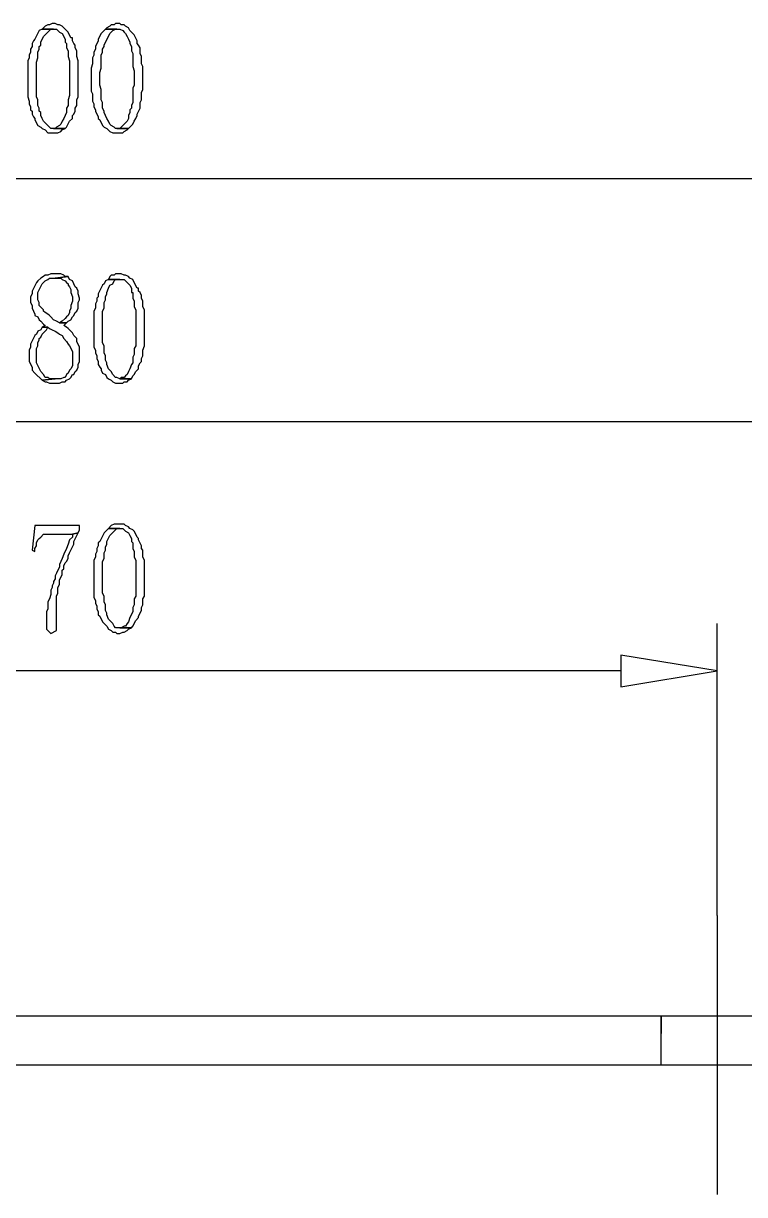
# Model space of a CAD drawing. Extents: x -15.4 to 0.8, y 0.3 to 11.8.
# Drawn here: x -9.625 to -9.208, y 10.353 to 11.031 of the extents above; entities that cross this region are included whole.
import ezdxf

# ---------------------------------------------------------------- set-up
doc = ezdxf.new("R2010")
doc.units = 0
doc.header["$MEASUREMENT"] = 0
doc.linetypes.add('AUSGEZOGEN', pattern=[0])
doc.layers.get('0').update_dxf_attribs({"linetype": 'AUSGEZOGEN'})

msp = doc.modelspace()

# ---------------------------------------------------------------- linework, layer by layer
for points in [[(-9.60795, 11.03106), (-9.60878, 11.03106), (-9.60878, 11.03106), (-9.61045, 11.03023), (-9.61045, 11.03023), (-9.61128, 11.03023), (-9.61128, 11.03023), (-9.61295, 11.0294), (-9.61295, 11.0294), (-9.61461, 11.02773), (-9.61461, 11.02773), (-9.60628, 11.02773), (-9.60628, 11.02773), (-9.60545, 11.0269), (-9.60545, 11.0269), (-9.60461, 11.02606), (-9.60461, 11.02606), (-9.60295, 11.02523), (-9.60295, 11.02523), (-9.60128, 11.0219), (-9.60128, 11.0219), (-9.60128, 11.02023), (-9.60128, 11.02023), (-9.60045, 11.0194), (-9.60045, 11.0194), (-9.60045, 11.0169), (-9.60045, 11.0169), (-9.59961, 11.01523), (-9.59961, 11.01523), (-9.59961, 11.0119), (-9.59961, 11.0119), (-9.59878, 11.0094), (-9.59878, 11.0094), (-9.59878, 10.9894), (-9.59878, 10.9894), (-9.59961, 10.9869), (-9.59961, 10.9869), (-9.59961, 10.98356), (-9.59961, 10.98356), (-9.60045, 10.9819), (-9.60045, 10.9819), (-9.60045, 10.9794), (-9.60045, 10.9794), (-9.60211, 10.97606), (-9.60211, 10.97606), (-9.60295, 10.9744), (-9.60295, 10.9744), (-9.60378, 10.97273), (-9.60378, 10.97273), (-9.60461, 10.9719), (-9.60461, 10.9719), (-9.60628, 10.97106), (-9.60628, 10.97106), (-9.60711, 10.97023), (-9.60711, 10.97023), (-9.60795, 10.97023), (-9.60795, 10.97023), (-9.60128, 10.97023), (-9.60128, 10.97023), (-9.60045, 10.97106), (-9.60045, 10.97106), (-9.59878, 10.9744), (-9.59878, 10.9744), (-9.59711, 10.97606), (-9.59711, 10.97606), (-9.59711, 10.97773), (-9.59711, 10.97773), (-9.59628, 10.97856), (-9.59628, 10.97856), (-9.59545, 10.98023), (-9.59545, 10.98023), (-9.59545, 10.9819), (-9.59545, 10.9819), (-9.59461, 10.98356), (-9.59461, 10.98356), (-9.59461, 10.9869), (-9.59461, 10.9869), (-9.59378, 10.98856), (-9.59378, 10.98856), (-9.59378, 11.0094), (-9.59378, 11.0094), (-9.59461, 11.0119), (-9.59461, 11.0119), (-9.59461, 11.01523), (-9.59461, 11.01523), (-9.59545, 11.0169), (-9.59545, 11.0169), (-9.59545, 11.01856), (-9.59545, 11.01856), (-9.59628, 11.0194), (-9.59628, 11.0194), (-9.59711, 11.02106), (-9.59711, 11.02106), (-9.59711, 11.02273), (-9.59711, 11.02273), (-9.59795, 11.02273), (-9.59795, 11.02273), (-9.59961, 11.02606), (-9.59961, 11.02606), (-9.60045, 11.0269), (-9.60045, 11.0269), (-9.60211, 11.02856), (-9.60211, 11.02856), (-9.60295, 11.0294), (-9.60295, 11.0294), (-9.60461, 11.03023), (-9.60461, 11.03023), (-9.60545, 11.03023), (-9.60545, 11.03023), (-9.60711, 11.03106), (-9.60795, 11.03106)], [(-9.57128, 11.03106), (-9.57211, 11.03106), (-9.57211, 11.03106), (-9.57295, 11.03023), (-9.57295, 11.03023), (-9.57461, 11.03023), (-9.57461, 11.03023), (-9.57545, 11.0294), (-9.57545, 11.0294), (-9.57711, 11.02856), (-9.57711, 11.02856), (-9.57795, 11.02773), (-9.57795, 11.02773), (-9.56961, 11.02773), (-9.56961, 11.02773), (-9.56795, 11.0269), (-9.56795, 11.0269), (-9.56711, 11.02606), (-9.56711, 11.02606), (-9.56628, 11.02523), (-9.56628, 11.02523), (-9.56545, 11.02356), (-9.56545, 11.02356), (-9.56461, 11.0219), (-9.56461, 11.0219), (-9.56378, 11.02023), (-9.56378, 11.02023), (-9.56378, 11.0194), (-9.56378, 11.0194), (-9.56295, 11.01773), (-9.56295, 11.01773), (-9.56295, 11.01523), (-9.56295, 11.01523), (-9.56211, 11.01356), (-9.56211, 11.01356), (-9.56211, 11.00606), (-9.56211, 11.00606), (-9.56128, 11.00356), (-9.56128, 11.00356), (-9.56128, 10.99523), (-9.56128, 10.99523), (-9.56211, 10.99356), (-9.56211, 10.99356), (-9.56211, 10.98523), (-9.56211, 10.98523), (-9.56295, 10.98356), (-9.56295, 10.98356), (-9.56295, 10.9819), (-9.56295, 10.9819), (-9.56378, 10.98106), (-9.56378, 10.98106), (-9.56378, 10.9794), (-9.56378, 10.9794), (-9.56461, 10.97773), (-9.56461, 10.97773), (-9.56461, 10.97606), (-9.56461, 10.97606), (-9.56545, 10.9744), (-9.56545, 10.9744), (-9.56711, 10.97273), (-9.56711, 10.97273), (-9.56795, 10.9719), (-9.56795, 10.9719), (-9.56878, 10.97106), (-9.56878, 10.97106), (-9.56961, 10.97023), (-9.56961, 10.97023), (-9.57128, 10.97023), (-9.57128, 10.97023), (-9.56461, 10.97023), (-9.56461, 10.97023), (-9.56378, 10.97106), (-9.56378, 10.97106), (-9.56211, 10.97273), (-9.56211, 10.97273), (-9.56128, 10.9744), (-9.56128, 10.9744), (-9.56045, 10.97606), (-9.56045, 10.97606), (-9.55961, 10.97773), (-9.55961, 10.97773), (-9.55961, 10.97856), (-9.55961, 10.97856), (-9.55795, 10.9819), (-9.55795, 10.9819), (-9.55795, 10.98523), (-9.55795, 10.98523), (-9.55711, 10.9869), (-9.55711, 10.9869), (-9.55711, 10.99106), (-9.55711, 10.99106), (-9.55628, 10.99273), (-9.55628, 10.99273), (-9.55628, 11.00606), (-9.55628, 11.00606), (-9.55711, 11.00773), (-9.55711, 11.00773), (-9.55711, 11.0119), (-9.55711, 11.0119), (-9.55795, 11.01356), (-9.55795, 11.01356), (-9.55795, 11.0169), (-9.55795, 11.0169), (-9.55878, 11.01856), (-9.55878, 11.01856), (-9.55961, 11.0194), (-9.55961, 11.0194), (-9.55961, 11.02106), (-9.55961, 11.02106), (-9.56128, 11.0244), (-9.56128, 11.0244), (-9.56295, 11.02606), (-9.56295, 11.02606), (-9.56378, 11.0269), (-9.56378, 11.0269), (-9.56461, 11.02856), (-9.56461, 11.02856), (-9.56628, 11.0294), (-9.56628, 11.0294), (-9.56711, 11.03023), (-9.56711, 11.03023), (-9.56878, 11.03023), (-9.56878, 11.03023), (-9.56961, 11.03106), (-9.57128, 11.03106)], [(-9.61461, 11.02773), (-9.61628, 11.0269), (-9.61628, 11.0269), (-9.61878, 11.0219), (-9.61878, 11.0219), (-9.61961, 11.02106), (-9.61961, 11.02106), (-9.62045, 11.0194), (-9.62045, 11.0194), (-9.62045, 11.01773), (-9.62045, 11.01773), (-9.62128, 11.01606), (-9.62128, 11.01606), (-9.62128, 11.0144), (-9.62128, 11.0144), (-9.62211, 11.01273), (-9.62211, 11.01273), (-9.62211, 11.01106), (-9.62211, 11.01106), (-9.62295, 11.0094), (-9.62295, 11.0094), (-9.62295, 10.98856), (-9.62295, 10.98856), (-9.62211, 10.98606), (-9.62211, 10.98606), (-9.62211, 10.9844), (-9.62211, 10.9844), (-9.62128, 10.98273), (-9.62128, 10.98273), (-9.62128, 10.98106), (-9.62128, 10.98106), (-9.62045, 10.98023), (-9.62045, 10.98023), (-9.62045, 10.97856), (-9.62045, 10.97856), (-9.61961, 10.9769), (-9.61961, 10.9769), (-9.61878, 10.97606), (-9.61878, 10.97606), (-9.61878, 10.97523), (-9.61878, 10.97523), (-9.61711, 10.9719), (-9.61711, 10.9719), (-9.61545, 10.97106), (-9.61545, 10.97106), (-9.61461, 10.97023), (-9.61461, 10.97023), (-9.61295, 10.9694), (-9.61295, 10.9694), (-9.61128, 10.96773), (-9.61128, 10.96773), (-9.60545, 10.96773), (-9.60545, 10.96773), (-9.60378, 10.96856), (-9.60378, 10.96856), (-9.60295, 10.9694), (-9.60295, 10.9694), (-9.60128, 10.97023), (-9.60128, 10.97023), (-9.60961, 10.97023), (-9.60961, 10.97023), (-9.61045, 10.97106), (-9.61045, 10.97106), (-9.61128, 10.9719), (-9.61128, 10.9719), (-9.61378, 10.9744), (-9.61378, 10.9744), (-9.61461, 10.97606), (-9.61461, 10.97606), (-9.61545, 10.97773), (-9.61545, 10.97773), (-9.61545, 10.9794), (-9.61545, 10.9794), (-9.61628, 10.98023), (-9.61628, 10.98023), (-9.61628, 10.9819), (-9.61628, 10.9819), (-9.61711, 10.98356), (-9.61711, 10.98356), (-9.61711, 10.9869), (-9.61711, 10.9869), (-9.61795, 10.98856), (-9.61795, 10.98856), (-9.61795, 11.00856), (-9.61795, 11.00856), (-9.61711, 11.01106), (-9.61711, 11.01106), (-9.61711, 11.0144), (-9.61711, 11.0144), (-9.61628, 11.01606), (-9.61628, 11.01606), (-9.61628, 11.01773), (-9.61628, 11.01773), (-9.61545, 11.01856), (-9.61545, 11.01856), (-9.61545, 11.02023), (-9.61545, 11.02023), (-9.61378, 11.02356), (-9.61378, 11.02356), (-9.61211, 11.02523), (-9.61211, 11.02523), (-9.61128, 11.02606), (-9.61128, 11.02606), (-9.61045, 11.0269), (-9.61045, 11.0269), (-9.60961, 11.02773), (-9.60961, 11.02773), (-9.60795, 11.02773), (-9.61461, 11.02773)], [(-9.57795, 11.02773), (-9.57878, 11.0269), (-9.57878, 11.0269), (-9.58045, 11.02523), (-9.58045, 11.02523), (-9.58211, 11.0219), (-9.58211, 11.0219), (-9.58211, 11.02106), (-9.58211, 11.02106), (-9.58378, 11.01773), (-9.58378, 11.01773), (-9.58378, 11.01606), (-9.58378, 11.01606), (-9.58461, 11.0144), (-9.58461, 11.0144), (-9.58461, 11.01273), (-9.58461, 11.01273), (-9.58545, 11.01106), (-9.58545, 11.01106), (-9.58545, 11.00773), (-9.58545, 11.00773), (-9.58628, 11.00523), (-9.58628, 11.00523), (-9.58628, 10.9919), (-9.58628, 10.9919), (-9.58545, 10.99023), (-9.58545, 10.99023), (-9.58545, 10.98606), (-9.58545, 10.98606), (-9.58461, 10.9844), (-9.58461, 10.9844), (-9.58461, 10.98273), (-9.58461, 10.98273), (-9.58378, 10.98106), (-9.58378, 10.98106), (-9.58378, 10.98023), (-9.58378, 10.98023), (-9.58211, 10.9769), (-9.58211, 10.9769), (-9.58211, 10.97606), (-9.58211, 10.97606), (-9.58128, 10.97523), (-9.58128, 10.97523), (-9.57961, 10.9719), (-9.57961, 10.9719), (-9.57878, 10.97106), (-9.57878, 10.97106), (-9.57711, 10.97023), (-9.57711, 10.97023), (-9.57545, 10.96856), (-9.57545, 10.96856), (-9.57378, 10.96773), (-9.57378, 10.96773), (-9.56795, 10.96773), (-9.56795, 10.96773), (-9.56711, 10.96856), (-9.56711, 10.96856), (-9.56545, 10.9694), (-9.56545, 10.9694), (-9.56461, 10.97023), (-9.56461, 10.97023), (-9.57211, 10.97023), (-9.57211, 10.97023), (-9.57295, 10.97106), (-9.57295, 10.97106), (-9.57461, 10.9719), (-9.57461, 10.9719), (-9.57545, 10.97273), (-9.57545, 10.97273), (-9.57628, 10.9744), (-9.57628, 10.9744), (-9.57711, 10.97606), (-9.57711, 10.97606), (-9.57878, 10.9794), (-9.57878, 10.9794), (-9.57878, 10.98023), (-9.57878, 10.98023), (-9.57961, 10.9819), (-9.57961, 10.9819), (-9.57961, 10.98523), (-9.57961, 10.98523), (-9.58045, 10.9869), (-9.58045, 10.9869), (-9.58045, 10.99273), (-9.58045, 10.99273), (-9.58128, 10.99523), (-9.58128, 10.99523), (-9.58128, 11.00273), (-9.58128, 11.00273), (-9.58045, 11.00523), (-9.58045, 11.00523), (-9.58045, 11.01273), (-9.58045, 11.01273), (-9.57961, 11.0144), (-9.57961, 11.0144), (-9.57961, 11.01606), (-9.57961, 11.01606), (-9.57878, 11.01773), (-9.57878, 11.01773), (-9.57878, 11.01856), (-9.57878, 11.01856), (-9.57545, 11.02523), (-9.57545, 11.02523), (-9.57461, 11.02606), (-9.57461, 11.02606), (-9.57378, 11.0269), (-9.57378, 11.0269), (-9.57211, 11.02773), (-9.57211, 11.02773), (-9.57128, 11.02773), (-9.57795, 11.02773)], [(-9.13795, 10.94106), (-10.17045, 10.94106)], [(-9.60711, 10.88606), (-9.60961, 10.88606), (-9.60961, 10.88606), (-9.61128, 10.88523), (-9.61128, 10.88523), (-9.61295, 10.88523), (-9.61295, 10.88523), (-9.61378, 10.8844), (-9.61378, 10.8844), (-9.61545, 10.88356), (-9.61545, 10.88356), (-9.61711, 10.8819), (-9.61711, 10.8819), (-9.61795, 10.88106), (-9.61795, 10.88106), (-9.62045, 10.87606), (-9.62045, 10.87606), (-9.62045, 10.8744), (-9.62045, 10.8744), (-9.62128, 10.87273), (-9.62128, 10.87273), (-9.62128, 10.8694), (-9.62128, 10.8694), (-9.62045, 10.86773), (-9.62045, 10.86773), (-9.62045, 10.86606), (-9.62045, 10.86606), (-9.61878, 10.86273), (-9.61878, 10.86273), (-9.61878, 10.8619), (-9.61878, 10.8619), (-9.61711, 10.86106), (-9.61711, 10.86106), (-9.61628, 10.8594), (-9.61628, 10.8594), (-9.61545, 10.85856), (-9.61545, 10.85856), (-9.61378, 10.8569), (-9.61378, 10.8569), (-9.61295, 10.85606), (-9.61295, 10.85606), (-9.61461, 10.85523), (-9.61461, 10.85523), (-9.61128, 10.85523), (-9.61128, 10.85523), (-9.61045, 10.8544), (-9.61045, 10.8544), (-9.60878, 10.85356), (-9.60878, 10.85356), (-9.60711, 10.85273), (-9.60711, 10.85273), (-9.60545, 10.8519), (-9.60545, 10.8519), (-9.60461, 10.85106), (-9.60461, 10.85106), (-9.60295, 10.85023), (-9.60295, 10.85023), (-9.60211, 10.84856), (-9.60211, 10.84856), (-9.60045, 10.8469), (-9.60045, 10.8469), (-9.59961, 10.84523), (-9.59961, 10.84523), (-9.59878, 10.8444), (-9.59878, 10.8444), (-9.59711, 10.84106), (-9.59711, 10.84106), (-9.59711, 10.83273), (-9.59711, 10.83273), (-9.59795, 10.83106), (-9.59795, 10.83106), (-9.59878, 10.83023), (-9.59878, 10.83023), (-9.59961, 10.82856), (-9.59961, 10.82856), (-9.60045, 10.82773), (-9.60045, 10.82773), (-9.60128, 10.82606), (-9.60128, 10.82606), (-9.60211, 10.82606), (-9.60211, 10.82606), (-9.60378, 10.82523), (-9.60378, 10.82523), (-9.60711, 10.82523), (-9.60711, 10.82523), (-9.61461, 10.8244), (-9.61461, 10.8244), (-9.61295, 10.82356), (-9.61295, 10.82356), (-9.61211, 10.82356), (-9.61211, 10.82356), (-9.61045, 10.82273), (-9.61045, 10.82273), (-9.60461, 10.82273), (-9.60461, 10.82273), (-9.60295, 10.82356), (-9.60295, 10.82356), (-9.60128, 10.82356), (-9.60128, 10.82356), (-9.60045, 10.8244), (-9.60045, 10.8244), (-9.59878, 10.82523), (-9.59878, 10.82523), (-9.59795, 10.82606), (-9.59795, 10.82606), (-9.59711, 10.82773), (-9.59711, 10.82773), (-9.59628, 10.82773), (-9.59628, 10.82773), (-9.59545, 10.8294), (-9.59545, 10.8294), (-9.59461, 10.83023), (-9.59461, 10.83023), (-9.59378, 10.8319), (-9.59378, 10.8319), (-9.59378, 10.83356), (-9.59378, 10.83356), (-9.59295, 10.83523), (-9.59295, 10.83523), (-9.59295, 10.84356), (-9.59295, 10.84356), (-9.59461, 10.8469), (-9.59461, 10.8469), (-9.59461, 10.84856), (-9.59461, 10.84856), (-9.59628, 10.85023), (-9.59628, 10.85023), (-9.59711, 10.8519), (-9.59711, 10.8519), (-9.59795, 10.85273), (-9.59795, 10.85273), (-9.59961, 10.8544), (-9.59961, 10.8544), (-9.60045, 10.85523), (-9.60045, 10.85523), (-9.60211, 10.85606), (-9.60211, 10.85606), (-9.60045, 10.85773), (-9.60045, 10.85773), (-9.60461, 10.85773), (-9.60461, 10.85773), (-9.60628, 10.85856), (-9.60628, 10.85856), (-9.60795, 10.8594), (-9.60795, 10.8594), (-9.60961, 10.86106), (-9.60961, 10.86106), (-9.61045, 10.8619), (-9.61045, 10.8619), (-9.61128, 10.86273), (-9.61128, 10.86273), (-9.61295, 10.86356), (-9.61295, 10.86356), (-9.61378, 10.8644), (-9.61378, 10.8644), (-9.61378, 10.86523), (-9.61378, 10.86523), (-9.61628, 10.86773), (-9.61628, 10.86773), (-9.61628, 10.8694), (-9.61628, 10.8694), (-9.61711, 10.87106), (-9.61711, 10.87106), (-9.61711, 10.87523), (-9.61711, 10.87523), (-9.61461, 10.88023), (-9.61461, 10.88023), (-9.61378, 10.88106), (-9.61378, 10.88106), (-9.61295, 10.8819), (-9.61295, 10.8819), (-9.61128, 10.88273), (-9.61128, 10.88273), (-9.61045, 10.88356), (-9.61045, 10.88356), (-9.60711, 10.88356), (-9.60711, 10.88356), (-9.59961, 10.8844), (-9.59961, 10.8844), (-9.60128, 10.8844), (-9.60128, 10.8844), (-9.60211, 10.88523), (-9.60211, 10.88523), (-9.60378, 10.88606), (-9.60378, 10.88606), (-9.60545, 10.88606), (-9.60711, 10.88606)], [(-9.59961, 10.8844), (-9.60711, 10.88356), (-9.60711, 10.88356), (-9.60378, 10.88356), (-9.60378, 10.88356), (-9.60295, 10.88273), (-9.60295, 10.88273), (-9.60128, 10.8819), (-9.60128, 10.8819), (-9.60045, 10.88106), (-9.60045, 10.88106), (-9.59961, 10.88023), (-9.59961, 10.88023), (-9.59961, 10.8794), (-9.59961, 10.8794), (-9.59878, 10.87856), (-9.59878, 10.87856), (-9.59795, 10.8769), (-9.59795, 10.8769), (-9.59795, 10.87523), (-9.59795, 10.87523), (-9.59711, 10.87273), (-9.59711, 10.87273), (-9.59711, 10.87023), (-9.59711, 10.87023), (-9.59795, 10.86773), (-9.59795, 10.86773), (-9.59795, 10.86606), (-9.59795, 10.86606), (-9.59878, 10.8644), (-9.59878, 10.8644), (-9.59878, 10.86356), (-9.59878, 10.86356), (-9.59961, 10.8619), (-9.59961, 10.8619), (-9.60045, 10.86106), (-9.60045, 10.86106), (-9.60128, 10.86023), (-9.60128, 10.86023), (-9.60295, 10.85856), (-9.60295, 10.85856), (-9.60461, 10.85773), (-9.60461, 10.85773), (-9.60045, 10.85773), (-9.60045, 10.85773), (-9.59961, 10.85856), (-9.59961, 10.85856), (-9.59795, 10.8594), (-9.59795, 10.8594), (-9.59711, 10.86106), (-9.59711, 10.86106), (-9.59628, 10.8619), (-9.59628, 10.8619), (-9.59545, 10.86356), (-9.59545, 10.86356), (-9.59461, 10.8644), (-9.59461, 10.8644), (-9.59378, 10.86606), (-9.59378, 10.86606), (-9.59378, 10.8694), (-9.59378, 10.8694), (-9.59295, 10.87106), (-9.59295, 10.87106), (-9.59295, 10.8719), (-9.59295, 10.8719), (-9.59378, 10.8744), (-9.59378, 10.8744), (-9.59378, 10.87606), (-9.59378, 10.87606), (-9.59461, 10.87773), (-9.59461, 10.87773), (-9.59545, 10.87856), (-9.59545, 10.87856), (-9.59711, 10.8819), (-9.59711, 10.8819), (-9.59878, 10.88273), (-9.59961, 10.8844)], [(-9.57628, 10.88273), (-9.57795, 10.8819), (-9.57795, 10.8819), (-9.57878, 10.88023), (-9.57878, 10.88023), (-9.57961, 10.8794), (-9.57961, 10.8794), (-9.58211, 10.8744), (-9.58211, 10.8744), (-9.58211, 10.87273), (-9.58211, 10.87273), (-9.58295, 10.8719), (-9.58295, 10.8719), (-9.58295, 10.87023), (-9.58295, 10.87023), (-9.58378, 10.86856), (-9.58378, 10.86856), (-9.58378, 10.86606), (-9.58378, 10.86606), (-9.58461, 10.8644), (-9.58461, 10.8644), (-9.58461, 10.84356), (-9.58461, 10.84356), (-9.58378, 10.8419), (-9.58378, 10.8419), (-9.58378, 10.84023), (-9.58378, 10.84023), (-9.58295, 10.83856), (-9.58295, 10.83856), (-9.58295, 10.8369), (-9.58295, 10.8369), (-9.58211, 10.83523), (-9.58211, 10.83523), (-9.58211, 10.83356), (-9.58211, 10.83356), (-9.58128, 10.8319), (-9.58128, 10.8319), (-9.58045, 10.83106), (-9.58045, 10.83106), (-9.58045, 10.83023), (-9.58045, 10.83023), (-9.57961, 10.82856), (-9.57961, 10.82856), (-9.57795, 10.82773), (-9.57795, 10.82773), (-9.57711, 10.82606), (-9.57711, 10.82606), (-9.57628, 10.82523), (-9.57628, 10.82523), (-9.57461, 10.8244), (-9.57461, 10.8244), (-9.57378, 10.82356), (-9.57378, 10.82356), (-9.57211, 10.82273), (-9.57211, 10.82273), (-9.56795, 10.82273), (-9.56795, 10.82273), (-9.56711, 10.82356), (-9.56711, 10.82356), (-9.56545, 10.82356), (-9.56545, 10.82356), (-9.56461, 10.8244), (-9.56461, 10.8244), (-9.56295, 10.82523), (-9.56295, 10.82523), (-9.56961, 10.82523), (-9.56961, 10.82523), (-9.57128, 10.82606), (-9.57128, 10.82606), (-9.57211, 10.82606), (-9.57211, 10.82606), (-9.57378, 10.82773), (-9.57378, 10.82773), (-9.57461, 10.8294), (-9.57461, 10.8294), (-9.57628, 10.83106), (-9.57628, 10.83106), (-9.57711, 10.83356), (-9.57711, 10.83356), (-9.57711, 10.8344), (-9.57711, 10.8344), (-9.57795, 10.83606), (-9.57795, 10.83606), (-9.57795, 10.83856), (-9.57795, 10.83856), (-9.57878, 10.84023), (-9.57878, 10.84023), (-9.57878, 10.8444), (-9.57878, 10.8444), (-9.57961, 10.84606), (-9.57961, 10.84606), (-9.57961, 10.8644), (-9.57961, 10.8644), (-9.57878, 10.86606), (-9.57878, 10.86606), (-9.57878, 10.8694), (-9.57878, 10.8694), (-9.57795, 10.87106), (-9.57795, 10.87106), (-9.57795, 10.87273), (-9.57795, 10.87273), (-9.57711, 10.8744), (-9.57711, 10.8744), (-9.57711, 10.87523), (-9.57711, 10.87523), (-9.57628, 10.87773), (-9.57628, 10.87773), (-9.57545, 10.8794), (-9.57545, 10.8794), (-9.57378, 10.88023), (-9.57378, 10.88023), (-9.57295, 10.8819), (-9.57295, 10.8819), (-9.57211, 10.88273), (-9.57211, 10.88273), (-9.56961, 10.88273), (-9.57628, 10.88273)], [(-9.56961, 10.88606), (-9.57211, 10.88606), (-9.57211, 10.88606), (-9.57295, 10.88523), (-9.57295, 10.88523), (-9.57461, 10.88523), (-9.57461, 10.88523), (-9.57545, 10.8844), (-9.57545, 10.8844), (-9.57628, 10.88273), (-9.57628, 10.88273), (-9.56711, 10.88273), (-9.56711, 10.88273), (-9.56628, 10.8819), (-9.56628, 10.8819), (-9.56378, 10.8794), (-9.56378, 10.8794), (-9.56295, 10.87773), (-9.56295, 10.87773), (-9.56295, 10.87523), (-9.56295, 10.87523), (-9.56211, 10.87523), (-9.56211, 10.87523), (-9.56211, 10.8719), (-9.56211, 10.8719), (-9.56128, 10.87023), (-9.56128, 10.87023), (-9.56128, 10.8669), (-9.56128, 10.8669), (-9.56045, 10.86523), (-9.56045, 10.86523), (-9.56045, 10.8444), (-9.56045, 10.8444), (-9.56128, 10.84273), (-9.56128, 10.84273), (-9.56128, 10.8394), (-9.56128, 10.8394), (-9.56211, 10.83773), (-9.56211, 10.83773), (-9.56211, 10.8344), (-9.56211, 10.8344), (-9.56295, 10.83356), (-9.56295, 10.83356), (-9.56378, 10.83106), (-9.56378, 10.83106), (-9.56461, 10.8294), (-9.56461, 10.8294), (-9.56545, 10.82773), (-9.56545, 10.82773), (-9.56628, 10.8269), (-9.56628, 10.8269), (-9.56711, 10.82606), (-9.56711, 10.82606), (-9.56878, 10.82606), (-9.56878, 10.82606), (-9.56961, 10.82523), (-9.56961, 10.82523), (-9.56295, 10.82523), (-9.56295, 10.82523), (-9.56211, 10.8269), (-9.56211, 10.8269), (-9.56128, 10.82773), (-9.56128, 10.82773), (-9.56045, 10.8294), (-9.56045, 10.8294), (-9.55878, 10.83106), (-9.55878, 10.83106), (-9.55878, 10.83273), (-9.55878, 10.83273), (-9.55795, 10.8344), (-9.55795, 10.8344), (-9.55711, 10.83523), (-9.55711, 10.83523), (-9.55711, 10.8369), (-9.55711, 10.8369), (-9.55628, 10.83856), (-9.55628, 10.83856), (-9.55628, 10.8419), (-9.55628, 10.8419), (-9.55545, 10.8444), (-9.55545, 10.8444), (-9.55545, 10.86523), (-9.55545, 10.86523), (-9.55628, 10.8669), (-9.55628, 10.8669), (-9.55628, 10.87023), (-9.55628, 10.87023), (-9.55711, 10.8719), (-9.55711, 10.8719), (-9.55711, 10.87356), (-9.55711, 10.87356), (-9.55795, 10.87523), (-9.55795, 10.87523), (-9.55878, 10.87606), (-9.55878, 10.87606), (-9.55878, 10.87773), (-9.55878, 10.87773), (-9.55961, 10.87773), (-9.55961, 10.87773), (-9.56128, 10.88106), (-9.56128, 10.88106), (-9.56211, 10.88273), (-9.56211, 10.88273), (-9.56378, 10.88356), (-9.56378, 10.88356), (-9.56461, 10.8844), (-9.56461, 10.8844), (-9.56628, 10.88523), (-9.56628, 10.88523), (-9.56711, 10.88523), (-9.56711, 10.88523), (-9.56878, 10.88606), (-9.56961, 10.88606)], [(-9.61461, 10.85523), (-9.61545, 10.85356), (-9.61545, 10.85356), (-9.61711, 10.85273), (-9.61711, 10.85273), (-9.61795, 10.85106), (-9.61795, 10.85106), (-9.61878, 10.85023), (-9.61878, 10.85023), (-9.62128, 10.84523), (-9.62128, 10.84523), (-9.62128, 10.84356), (-9.62128, 10.84356), (-9.62211, 10.8419), (-9.62211, 10.8419), (-9.62211, 10.83523), (-9.62211, 10.83523), (-9.62045, 10.8319), (-9.62045, 10.8319), (-9.62045, 10.83023), (-9.62045, 10.83023), (-9.61878, 10.82856), (-9.61878, 10.82856), (-9.61461, 10.8244), (-9.61461, 10.8244), (-9.60711, 10.82523), (-9.60711, 10.82523), (-9.61045, 10.82523), (-9.61045, 10.82523), (-9.61128, 10.82606), (-9.61128, 10.82606), (-9.61295, 10.82606), (-9.61295, 10.82606), (-9.61378, 10.82773), (-9.61378, 10.82773), (-9.61545, 10.8294), (-9.61545, 10.8294), (-9.61795, 10.8344), (-9.61795, 10.8344), (-9.61795, 10.84273), (-9.61795, 10.84273), (-9.61711, 10.8444), (-9.61711, 10.8444), (-9.61711, 10.84606), (-9.61711, 10.84606), (-9.61628, 10.84773), (-9.61628, 10.84773), (-9.61628, 10.84856), (-9.61628, 10.84856), (-9.61545, 10.8494), (-9.61545, 10.8494), (-9.61461, 10.85106), (-9.61461, 10.85106), (-9.61295, 10.85273), (-9.61295, 10.85273), (-9.61211, 10.85356), (-9.61211, 10.85356), (-9.61128, 10.85523), (-9.61461, 10.85523)], [(-9.16545, 10.80023), (-10.14295, 10.80023)], [(-9.59295, 10.74023), (-9.61878, 10.74023), (-9.61878, 10.74023), (-9.62045, 10.72606), (-9.62045, 10.72606), (-9.61878, 10.72523), (-9.61878, 10.72523), (-9.61878, 10.7269), (-9.61878, 10.7269), (-9.61795, 10.72856), (-9.61795, 10.72856), (-9.61795, 10.73023), (-9.61795, 10.73023), (-9.61711, 10.7319), (-9.61711, 10.7319), (-9.61628, 10.73273), (-9.61628, 10.73273), (-9.61545, 10.73356), (-9.61545, 10.73356), (-9.61378, 10.73523), (-9.61378, 10.73523), (-9.59711, 10.73523), (-9.59711, 10.73523), (-9.59378, 10.73606), (-9.59378, 10.73606), (-9.59295, 10.73773), (-9.59295, 10.74023)], [(-9.57628, 10.73856), (-9.57878, 10.73606), (-9.57878, 10.73606), (-9.58128, 10.73106), (-9.58128, 10.73106), (-9.58211, 10.73023), (-9.58211, 10.73023), (-9.58211, 10.72856), (-9.58211, 10.72856), (-9.58295, 10.7269), (-9.58295, 10.7269), (-9.58295, 10.72523), (-9.58295, 10.72523), (-9.58378, 10.72356), (-9.58378, 10.72356), (-9.58378, 10.7219), (-9.58378, 10.7219), (-9.58461, 10.72023), (-9.58461, 10.72023), (-9.58461, 10.69856), (-9.58461, 10.69856), (-9.58378, 10.6969), (-9.58378, 10.6969), (-9.58378, 10.69523), (-9.58378, 10.69523), (-9.58295, 10.69356), (-9.58295, 10.69356), (-9.58295, 10.6919), (-9.58295, 10.6919), (-9.58211, 10.69023), (-9.58211, 10.69023), (-9.58211, 10.68856), (-9.58211, 10.68856), (-9.58128, 10.68773), (-9.58128, 10.68773), (-9.57961, 10.6844), (-9.57961, 10.6844), (-9.57795, 10.68273), (-9.57795, 10.68273), (-9.57711, 10.6819), (-9.57711, 10.6819), (-9.57628, 10.68023), (-9.57628, 10.68023), (-9.57461, 10.6794), (-9.57461, 10.6794), (-9.57378, 10.67856), (-9.57378, 10.67856), (-9.57211, 10.67856), (-9.57211, 10.67856), (-9.57128, 10.67773), (-9.57128, 10.67773), (-9.56961, 10.67773), (-9.56961, 10.67773), (-9.56795, 10.67856), (-9.56795, 10.67856), (-9.56711, 10.67856), (-9.56711, 10.67856), (-9.56545, 10.6794), (-9.56545, 10.6794), (-9.56461, 10.68023), (-9.56461, 10.68023), (-9.56295, 10.68106), (-9.56295, 10.68106), (-9.57211, 10.68106), (-9.57211, 10.68106), (-9.57295, 10.6819), (-9.57295, 10.6819), (-9.57378, 10.68356), (-9.57378, 10.68356), (-9.57461, 10.6844), (-9.57461, 10.6844), (-9.57628, 10.68606), (-9.57628, 10.68606), (-9.57711, 10.68856), (-9.57711, 10.68856), (-9.57711, 10.6894), (-9.57711, 10.6894), (-9.57795, 10.69106), (-9.57795, 10.69106), (-9.57795, 10.6944), (-9.57795, 10.6944), (-9.57878, 10.69606), (-9.57878, 10.69606), (-9.57878, 10.6994), (-9.57878, 10.6994), (-9.57961, 10.70106), (-9.57961, 10.70106), (-9.57961, 10.7194), (-9.57961, 10.7194), (-9.57878, 10.72106), (-9.57878, 10.72106), (-9.57878, 10.7244), (-9.57878, 10.7244), (-9.57795, 10.72606), (-9.57795, 10.72606), (-9.57795, 10.72773), (-9.57795, 10.72773), (-9.57711, 10.7294), (-9.57711, 10.7294), (-9.57711, 10.73106), (-9.57711, 10.73106), (-9.57545, 10.7344), (-9.57545, 10.7344), (-9.57128, 10.73856), (-9.57128, 10.73856), (-9.56961, 10.73856), (-9.57628, 10.73856)], [(-9.56961, 10.74106), (-9.57295, 10.74106), (-9.57295, 10.74106), (-9.57461, 10.74023), (-9.57461, 10.74023), (-9.57628, 10.73856), (-9.57628, 10.73856), (-9.56795, 10.73856), (-9.56795, 10.73856), (-9.56711, 10.73773), (-9.56711, 10.73773), (-9.56628, 10.7369), (-9.56628, 10.7369), (-9.56461, 10.73606), (-9.56461, 10.73606), (-9.56378, 10.7344), (-9.56378, 10.7344), (-9.56295, 10.73273), (-9.56295, 10.73273), (-9.56295, 10.73106), (-9.56295, 10.73106), (-9.56211, 10.73023), (-9.56211, 10.73023), (-9.56211, 10.7269), (-9.56211, 10.7269), (-9.56128, 10.72523), (-9.56128, 10.72523), (-9.56128, 10.7219), (-9.56128, 10.7219), (-9.56045, 10.72023), (-9.56045, 10.72023), (-9.56045, 10.6994), (-9.56045, 10.6994), (-9.56128, 10.69773), (-9.56128, 10.69773), (-9.56128, 10.6944), (-9.56128, 10.6944), (-9.56211, 10.69273), (-9.56211, 10.69273), (-9.56211, 10.69023), (-9.56211, 10.69023), (-9.56378, 10.6869), (-9.56378, 10.6869), (-9.56461, 10.6844), (-9.56461, 10.6844), (-9.56545, 10.68356), (-9.56545, 10.68356), (-9.56628, 10.6819), (-9.56628, 10.6819), (-9.56711, 10.6819), (-9.56711, 10.6819), (-9.56878, 10.68106), (-9.56878, 10.68106), (-9.56961, 10.68106), (-9.56961, 10.68106), (-9.56295, 10.68106), (-9.56295, 10.68106), (-9.56211, 10.6819), (-9.56211, 10.6819), (-9.56045, 10.68523), (-9.56045, 10.68523), (-9.55878, 10.6869), (-9.55878, 10.6869), (-9.55878, 10.68773), (-9.55878, 10.68773), (-9.55711, 10.69106), (-9.55711, 10.69106), (-9.55711, 10.69273), (-9.55711, 10.69273), (-9.55628, 10.6944), (-9.55628, 10.6944), (-9.55628, 10.69773), (-9.55628, 10.69773), (-9.55545, 10.6994), (-9.55545, 10.6994), (-9.55545, 10.72023), (-9.55545, 10.72023), (-9.55628, 10.7219), (-9.55628, 10.7219), (-9.55628, 10.72606), (-9.55628, 10.72606), (-9.55711, 10.7269), (-9.55711, 10.7269), (-9.55711, 10.72856), (-9.55711, 10.72856), (-9.55878, 10.7319), (-9.55878, 10.7319), (-9.55878, 10.73273), (-9.55878, 10.73273), (-9.55961, 10.73356), (-9.55961, 10.73356), (-9.56045, 10.73523), (-9.56045, 10.73523), (-9.56128, 10.7369), (-9.56128, 10.7369), (-9.56211, 10.73773), (-9.56211, 10.73773), (-9.56378, 10.73856), (-9.56378, 10.73856), (-9.56461, 10.7394), (-9.56461, 10.7394), (-9.56628, 10.74023), (-9.56628, 10.74023), (-9.56711, 10.74106), (-9.56711, 10.74106), (-9.56878, 10.74106), (-9.56961, 10.74106)], [(-9.59378, 10.73606), (-9.59711, 10.73523), (-9.59711, 10.73523), (-9.59711, 10.73356), (-9.59711, 10.73356), (-9.59878, 10.7319), (-9.59878, 10.7319), (-9.59961, 10.7294), (-9.59961, 10.7294), (-9.60045, 10.7269), (-9.60045, 10.7269), (-9.60211, 10.72356), (-9.60211, 10.72356), (-9.60295, 10.72106), (-9.60295, 10.72106), (-9.60461, 10.71773), (-9.60461, 10.71773), (-9.60461, 10.71606), (-9.60461, 10.71606), (-9.60545, 10.7144), (-9.60545, 10.7144), (-9.60628, 10.71273), (-9.60628, 10.71273), (-9.60711, 10.71106), (-9.60711, 10.71106), (-9.60711, 10.7094), (-9.60711, 10.7094), (-9.60795, 10.70773), (-9.60795, 10.70773), (-9.60795, 10.7069), (-9.60795, 10.7069), (-9.60878, 10.70523), (-9.60878, 10.70523), (-9.60878, 10.7044), (-9.60878, 10.7044), (-9.60961, 10.70273), (-9.60961, 10.70273), (-9.60961, 10.70023), (-9.60961, 10.70023), (-9.61045, 10.69773), (-9.61045, 10.69773), (-9.61128, 10.69606), (-9.61128, 10.69606), (-9.61128, 10.6919), (-9.61128, 10.6919), (-9.61211, 10.69023), (-9.61211, 10.69023), (-9.61211, 10.68023), (-9.61211, 10.68023), (-9.61128, 10.6794), (-9.61128, 10.6794), (-9.61045, 10.67856), (-9.61045, 10.67856), (-9.60961, 10.67773), (-9.60961, 10.67773), (-9.60628, 10.6794), (-9.60628, 10.6794), (-9.60628, 10.6994), (-9.60628, 10.6994), (-9.60545, 10.70106), (-9.60545, 10.70106), (-9.60545, 10.7044), (-9.60545, 10.7044), (-9.60461, 10.70606), (-9.60461, 10.70606), (-9.60461, 10.70856), (-9.60461, 10.70856), (-9.60295, 10.7119), (-9.60295, 10.7119), (-9.60295, 10.7144), (-9.60295, 10.7144), (-9.60211, 10.71523), (-9.60211, 10.71523), (-9.60211, 10.7169), (-9.60211, 10.7169), (-9.60128, 10.71856), (-9.60128, 10.71856), (-9.60045, 10.7194), (-9.60045, 10.7194), (-9.59961, 10.72106), (-9.59961, 10.72106), (-9.59961, 10.72273), (-9.59961, 10.72273), (-9.59878, 10.7244), (-9.59878, 10.7244), (-9.59795, 10.72606), (-9.59795, 10.72606), (-9.59628, 10.7294), (-9.59628, 10.7294), (-9.59628, 10.73106), (-9.59628, 10.73106), (-9.59461, 10.7344), (-9.59378, 10.73606)], [(-9.22378, 10.5144), (-9.22378, 10.68356)], [(-9.27961, 10.66523), (-9.27961, 10.6469), (-9.27961, 10.6469), (-9.22378, 10.65606), (-9.27961, 10.66523)], [(-9.27961, 10.65606), (-10.02878, 10.65606)], [(-9.22378, 10.5144), (-9.22378, 10.35273)], [(-9.09628, 10.45606), (-9.65461, 10.45606)], [(-9.08211, 10.45606), (-9.65461, 10.45606)], [(-9.25628, 10.45606), (-9.25628, 10.44606)], [(-9.25628, 10.42773), (-9.25628, 10.45606)], [(-9.08211, 10.42773), (-9.65461, 10.42773)]]:
    msp.add_lwpolyline(points)

doc.saveas('drawing.dxf')
